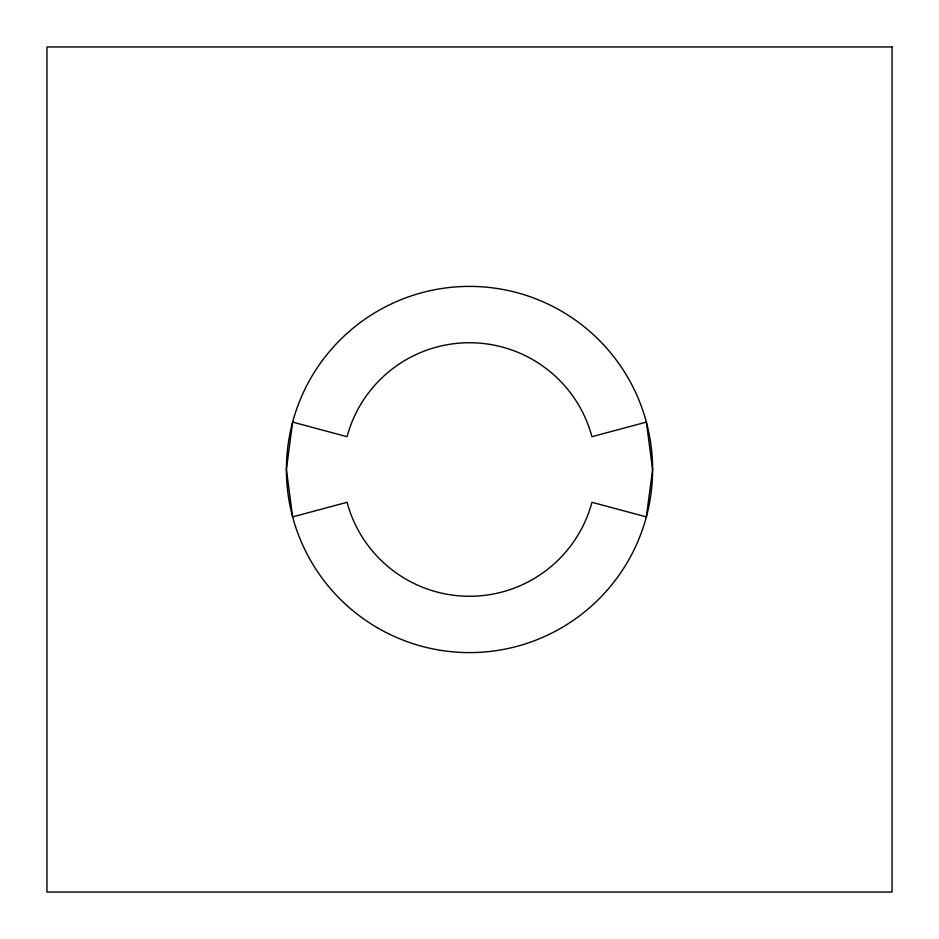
<?xml version="1.0" encoding="UTF-8"?>
<svg xmlns="http://www.w3.org/2000/svg" width="939" height="939" viewBox="0 0 939 939"><rect width="100%" height="100%" fill="white"/><g stroke="black" fill="none" stroke-linecap="round" stroke-linejoin="round"><path stroke-width="1.41" d="M292.639 422.104L286.395 469.5L292.639 516.896L347.054 502.306A126.765 126.765 0 0 0 591.946 502.306L646.361 516.896L652.605 469.5L646.361 422.104L591.946 436.694A126.765 126.765 0 0 0 347.054 436.694L292.639 422.104M892.05 46.95L46.95 46.95L46.95 892.05L892.05 892.05L892.05 46.95M377.948 628.074A183.105 183.105 0 0 0 652.605 469.5A183.105 183.105 0 0 0 377.948 310.926A183.105 183.105 0 0 0 377.948 628.074"/></g></svg>
